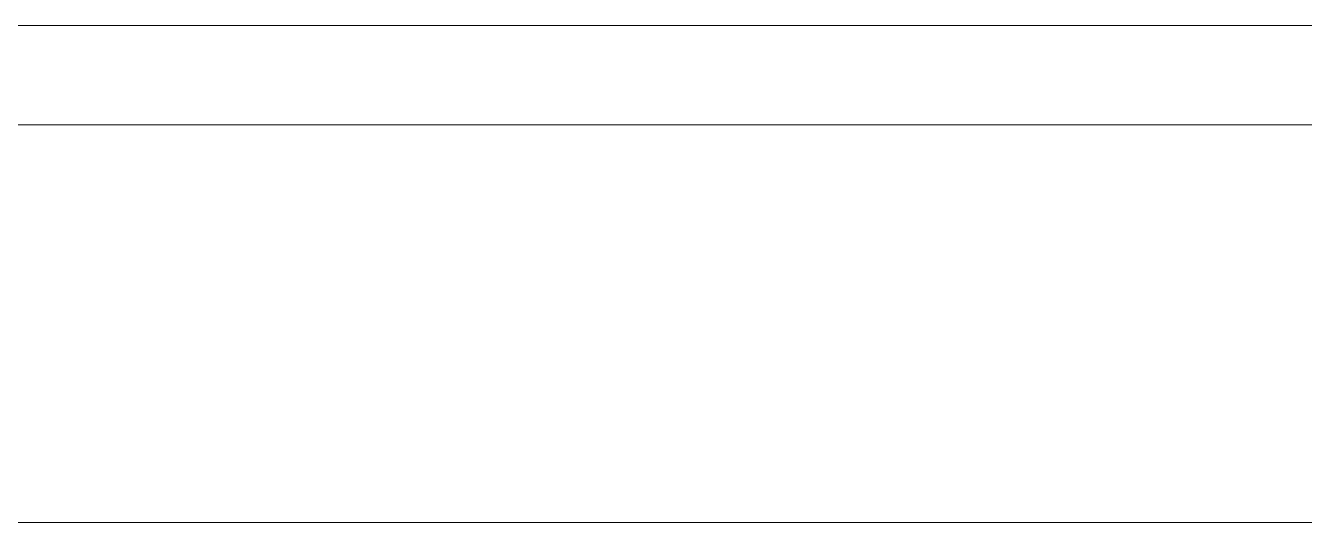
# Model space of a CAD drawing. Header units: millimetres. Extents: x -21807 to 29780, y -1565 to 60640.
# Drawn here: x -18914.2 to -18849.8, y 45016.9 to 45041.9 of the extents above; entities that cross this region are included whole.
import ezdxf

# ---------------------------------------------------------------- set-up
doc = ezdxf.new("R2010")
doc.units = ezdxf.units.MM
doc.layers.add('A-DETL-THIN', color=7, linetype='Continuous', lineweight=9)
doc.layers.add('A-WALL', color=7, linetype='Continuous', lineweight=9)
doc.layers.add('A-GLAZ', color=7, linetype='Continuous', lineweight=9, true_color=0x00007f)

# ---------------------------------------------------------------- blocks, each defined once
blk = doc.blocks.new('AK_OViewTuongPanel - 1000x1200-V15-MẶT BẰNG PHÂN VÙNG NHIỆT ĐỘ _ ĐỘ ẨM')
at = {"layer": 'A-GLAZ', "color": 254, "lineweight": 13, "true_color": 0xcccce5}
for p, q in [((-500, 25), (500, 25)), ((-500, 5), (500, 5))]:
    blk.add_line(p, q, dxfattribs=at)
at = {"layer": 'A-GLAZ', "color": 9, "lineweight": 13, "true_color": 0xaaaad4}
for p, q in [((500, 25), (-500, 25)), ((500, 5), (-500, 5))]:
    blk.add_line(p, q, dxfattribs=at)
blk = doc.blocks.new('AK-SGS-M3-A_rvt-1-MẶT BẰNG PHÂN VÙNG NHIỆT ĐỘ _ ĐỘ ẨM')
at = {"layer": 'A-WALL', "color": 254, "lineweight": 13, "true_color": 0xe0e0e0}
blk.add_line((-18963.589, 45016.937), (-17963.589, 45016.937), dxfattribs=at)
at = {"layer": 'A-WALL', "color": 254, "lineweight": 13, "true_color": 0xcccccc}
blk.add_line((-17963.589, 45016.937), (-18963.589, 45016.937), dxfattribs=at)
at = {"layer": 'A-GLAZ', "color": 9, "lineweight": 13, "true_color": 0xaaaad4, "rotation": 180}
blk.add_blockref('AK_OViewTuongPanel - 1000x1200-V15-MẶT BẰNG PHÂN VÙNG NHIỆT ĐỘ _ ĐỘ ẨM', (-18463.589, 45041.937), dxfattribs=at)

msp = doc.modelspace()

# ---------------------------------------------------------------- linework, layer by layer
at = {"layer": 'A-DETL-THIN'}
msp.add_line((-20048.589, 45041.937), (-12933.589, 45041.937), dxfattribs=at)

# ---------------------------------------------------------------- block references
at = {"lineweight": 5}
msp.add_blockref('AK-SGS-M3-A_rvt-1-MẶT BẰNG PHÂN VÙNG NHIỆT ĐỘ _ ĐỘ ẨM', (0, 0), dxfattribs=at)

doc.saveas('drawing.dxf')
